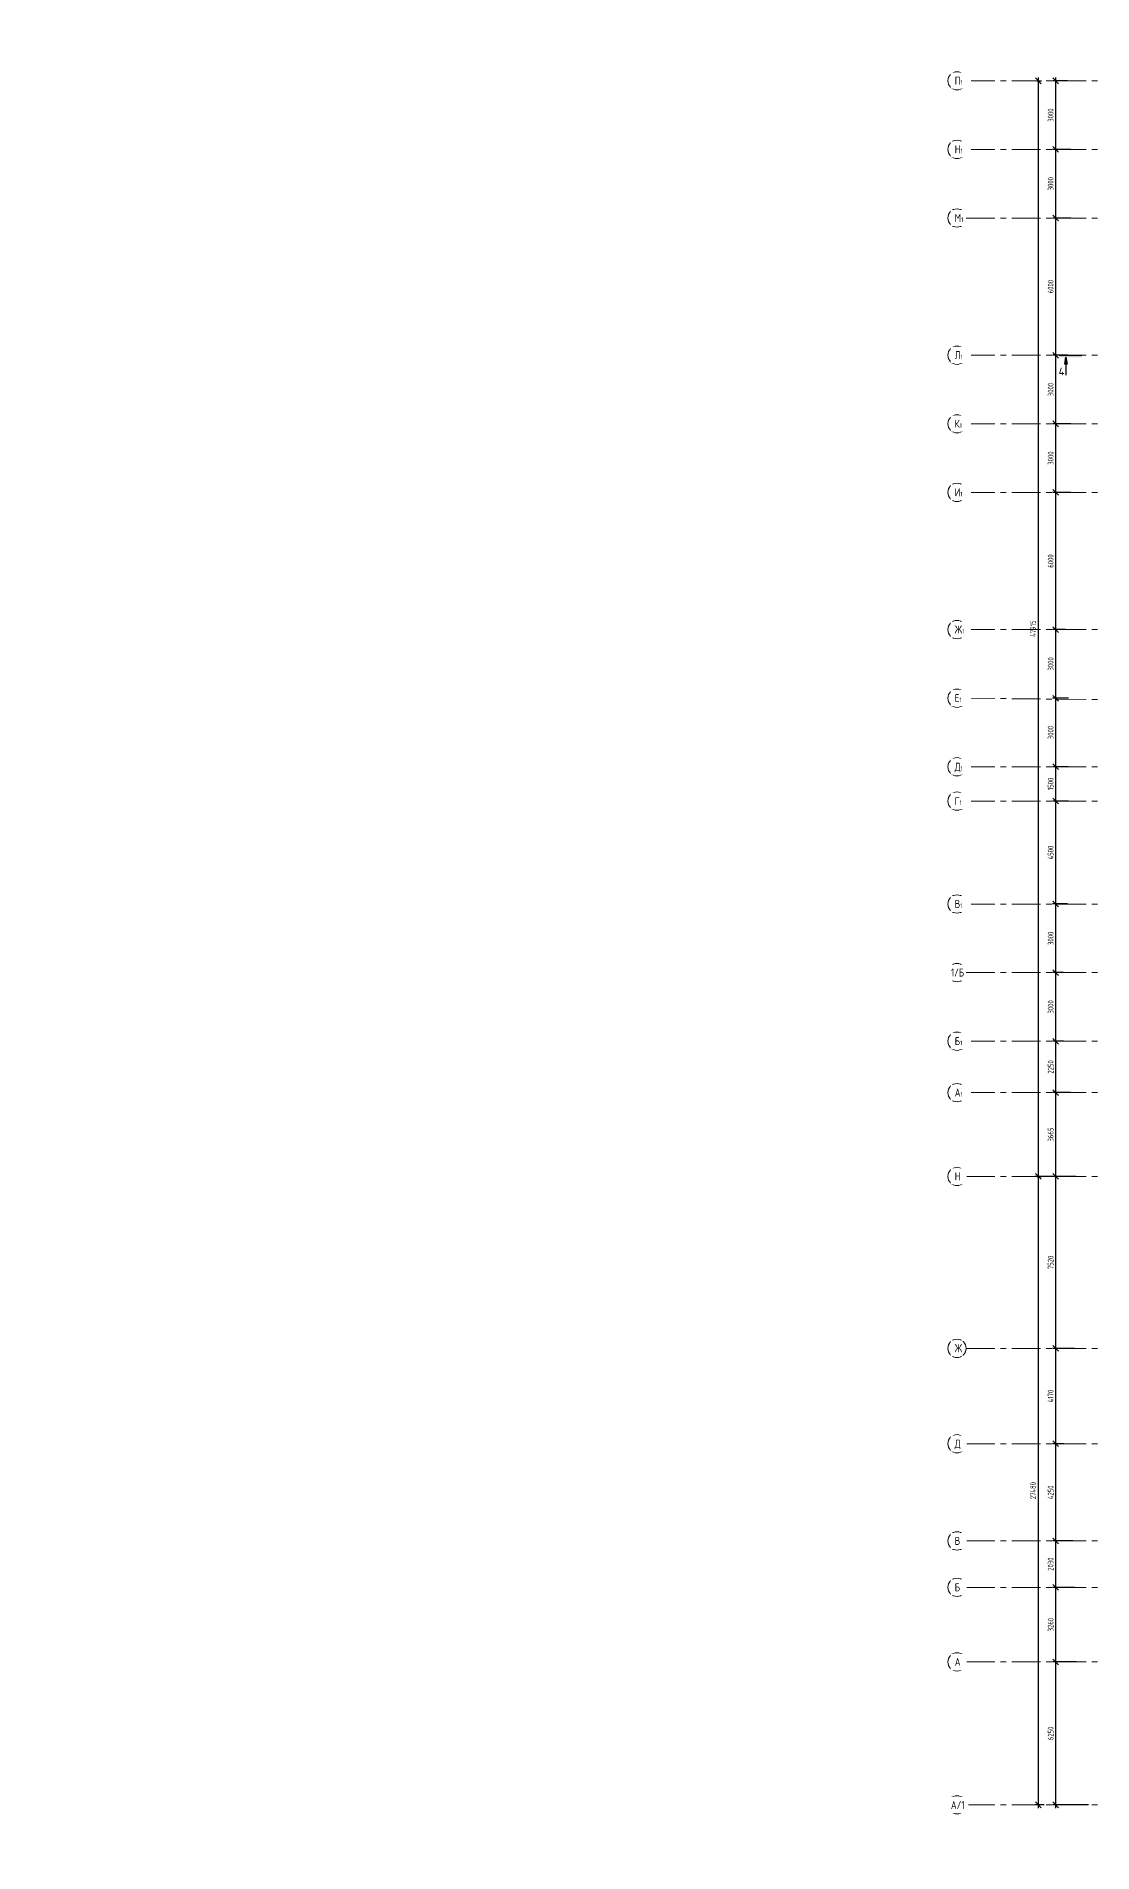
# Model space of a CAD drawing. Header units: millimetres. Extents: x -265044 to 366616, y 0 to 292181.
# Drawn here: x -265044 to -218833, y 53113 to 132547 of the extents above; entities that cross this region are included whole.
import ezdxf

# ---------------------------------------------------------------- set-up
doc = ezdxf.new("R2010")
doc.units = ezdxf.units.MM
doc.header["$MEASUREMENT"] = 0
doc.header["$PDMODE"] = 3
doc.header["$PDSIZE"] = -4
doc.linetypes.add('CENTER', pattern=[2, 1.25, -0.25, 0.25, -0.25])
doc.layers.get('0').update_dxf_attribs({"color": 250, "lineweight": 9})
doc.layers.get('Defpoints').update_dxf_attribs({"color": 6})
for name, color, linetype, lineweight in [('АР_Оси', 193, 'Continuous', 9), ('АР_Оси размеры', 164, 'Continuous', 9), ('АР_Разрезы', 175, 'Continuous', 9), ('АР_Штриховка кирпич', 250, 'Continuous', 9)]:
    doc.layers.add(name, color=color, linetype=linetype, lineweight=lineweight)
doc.layers.add('Тонкая', color=7, linetype='Continuous')
doc.layers.get('Тонкая').off()
doc.styles.add('METRO-STYLE', font='isocpeur.ttf', dxfattribs={"width": 0.9, "oblique": 15})
doc.styles.add('ГОСТ 2.304', font='isocpeur.ttf', dxfattribs={"width": 0.7})
doc.dimstyles.new('СПДС', dxfattribs={"dimscale": 100, "dimtxt": 2.5, "dimasz": 2.5, "dimexe": 1.5, "dimexo": 0, "dimgap": 1, "dimtad": 1, "dimdec": 0, "dimrnd": 1, "dimtxsty": 'ГОСТ 2.304', "dimblk": 'OBLIQUE', "dimcen": 2.5, "dimdle": 1.5, "dimadec": 0, "dimazin": 2, "dimtfac": 0.75, "dimtdec": 0, "dimtmove": 1, "dimatfit": 3, "dimfxl": 1, "dimtolj": 1, "dimarcsym": 1})

# ---------------------------------------------------------------- blocks, each defined once
blk = doc.blocks.new('_Oblique')
at = {"color": 8, "linetype": 'ByBlock', "lineweight": -2}
blk.add_line((-0.5, -0.5), (0.5, 0.5), dxfattribs=at)
blk = doc.blocks.new('*D644')
at = {"layer": 'Defpoints', "color": 0, "lineweight": 13, "ltscale": 100, "transparency": 16777216}
for p in [(-220447, 61456), (-219548, 61456), (-219013, 55206)]:
    blk.add_point(p, dxfattribs=at)
at = {"layer": 'АР_Оси размеры', "color": 8, "lineweight": -2, "ltscale": 100, "transparency": 16777216}
for p, q in [((-219548, 61456), (-220597, 61456)), ((-220447, 55056), (-220447, 61606)), ((-219013, 55206), (-220597, 55206))]:
    blk.add_line(p, q, dxfattribs=at)
at = {"layer": 'АР_Оси размеры', "color": 8, "lineweight": -2, "ltscale": 100, "transparency": 16777216, "xscale": 250, "yscale": 250, "zscale": 250}
for p, rotation in [((-220447, 61456), 90), ((-220447, 55206), 270)]:
    blk.add_blockref('_Oblique', p, dxfattribs=dict(at, rotation=rotation))
at = {"layer": 'АР_Оси размеры', "color": 8, "ltscale": 100, "transparency": 16777216, "insert": (-220672, 58331), "char_height": 250, "attachment_point": 5, "rotation": 90, "style": 'ГОСТ 2.304'}
blk.add_mtext('\\A1;6250', dxfattribs=at)
blk = doc.blocks.new('*D645')
at = {"layer": 'Defpoints', "color": 0, "lineweight": 13, "ltscale": 100, "transparency": 16777216}
for p in [(-220447, 64716), (-219625, 64716), (-219548, 61456)]:
    blk.add_point(p, dxfattribs=at)
at = {"layer": 'АР_Оси размеры', "color": 8, "lineweight": -2, "ltscale": 100, "transparency": 16777216}
for p, q in [((-219625, 64716), (-220597, 64716)), ((-220447, 61306), (-220447, 64866)), ((-219548, 61456), (-220597, 61456))]:
    blk.add_line(p, q, dxfattribs=at)
at = {"layer": 'АР_Оси размеры', "color": 8, "lineweight": -2, "ltscale": 100, "transparency": 16777216, "xscale": 250, "yscale": 250, "zscale": 250}
for p, rotation in [((-220447, 64716), 90), ((-220447, 61456), 270)]:
    blk.add_blockref('_Oblique', p, dxfattribs=dict(at, rotation=rotation))
at = {"layer": 'АР_Оси размеры', "color": 8, "ltscale": 100, "transparency": 16777216, "insert": (-220672, 63086), "char_height": 250, "attachment_point": 5, "rotation": 90, "style": 'ГОСТ 2.304'}
blk.add_mtext('\\A1;3260', dxfattribs=at)
blk = doc.blocks.new('*D639')
at = {"layer": 'Defpoints', "color": 0, "lineweight": 13, "ltscale": 100, "transparency": 16777216}
for p in [(-220447, 66746), (-219699, 66746), (-219625, 64716)]:
    blk.add_point(p, dxfattribs=at)
at = {"layer": 'АР_Оси размеры', "color": 8, "lineweight": -2, "ltscale": 100, "transparency": 16777216}
for p, q in [((-219699, 66746), (-220597, 66746)), ((-220447, 64566), (-220447, 66896)), ((-219625, 64716), (-220597, 64716))]:
    blk.add_line(p, q, dxfattribs=at)
at = {"layer": 'АР_Оси размеры', "color": 8, "lineweight": -2, "ltscale": 100, "transparency": 16777216, "xscale": 250, "yscale": 250, "zscale": 250}
for p, rotation in [((-220447, 66746), 90), ((-220447, 64716), 270)]:
    blk.add_blockref('_Oblique', p, dxfattribs=dict(at, rotation=rotation))
at = {"layer": 'АР_Оси размеры', "color": 8, "ltscale": 100, "transparency": 16777216, "insert": (-220672, 65731), "char_height": 250, "attachment_point": 5, "rotation": 90, "style": 'ГОСТ 2.304'}
blk.add_mtext('\\A1;2030', dxfattribs=at)
blk = doc.blocks.new('*D640')
at = {"layer": 'Defpoints', "color": 0, "lineweight": 13, "ltscale": 100, "transparency": 16777216}
for p in [(-220447, 70996), (-220097, 70996), (-219699, 66746)]:
    blk.add_point(p, dxfattribs=at)
at = {"layer": 'АР_Оси размеры', "color": 8, "lineweight": -2, "ltscale": 100, "transparency": 16777216}
for p, q in [((-220097, 70996), (-220597, 70996)), ((-220447, 66596), (-220447, 71146)), ((-219699, 66746), (-220597, 66746))]:
    blk.add_line(p, q, dxfattribs=at)
at = {"layer": 'АР_Оси размеры', "color": 8, "lineweight": -2, "ltscale": 100, "transparency": 16777216, "xscale": 250, "yscale": 250, "zscale": 250}
for p, rotation in [((-220447, 70996), 90), ((-220447, 66746), 270)]:
    blk.add_blockref('_Oblique', p, dxfattribs=dict(at, rotation=rotation))
at = {"layer": 'АР_Оси размеры', "color": 8, "ltscale": 100, "transparency": 16777216, "insert": (-220672, 68871), "char_height": 250, "attachment_point": 5, "rotation": 90, "style": 'ГОСТ 2.304'}
blk.add_mtext('\\A1;4250', dxfattribs=at)
blk = doc.blocks.new('*D641')
at = {"layer": 'Defpoints', "color": 0, "lineweight": 13, "ltscale": 100, "transparency": 16777216}
for p in [(-220447, 75166), (-219629, 75166), (-220097, 70996)]:
    blk.add_point(p, dxfattribs=at)
at = {"layer": 'АР_Оси размеры', "color": 8, "lineweight": -2, "ltscale": 100, "transparency": 16777216}
for p, q in [((-219629, 75166), (-220597, 75166)), ((-220447, 70846), (-220447, 75316)), ((-220097, 70996), (-220597, 70996))]:
    blk.add_line(p, q, dxfattribs=at)
at = {"layer": 'АР_Оси размеры', "color": 8, "lineweight": -2, "ltscale": 100, "transparency": 16777216, "xscale": 250, "yscale": 250, "zscale": 250}
for p, rotation in [((-220447, 75166), 90), ((-220447, 70996), 270)]:
    blk.add_blockref('_Oblique', p, dxfattribs=dict(at, rotation=rotation))
at = {"layer": 'АР_Оси размеры', "color": 8, "ltscale": 100, "transparency": 16777216, "insert": (-220672, 73081), "char_height": 250, "attachment_point": 5, "rotation": 90, "style": 'ГОСТ 2.304'}
blk.add_mtext('\\A1;4170', dxfattribs=at)
blk = doc.blocks.new('*D642')
at = {"layer": 'Defpoints', "color": 0, "lineweight": 13, "ltscale": 100, "transparency": 16777216}
for p in [(-220447, 82686), (-219568, 82686), (-219629, 75166)]:
    blk.add_point(p, dxfattribs=at)
at = {"layer": 'АР_Оси размеры', "color": 8, "lineweight": -2, "ltscale": 100, "transparency": 16777216}
for p, q in [((-219568, 82686), (-220597, 82686)), ((-220447, 75016), (-220447, 82836)), ((-219629, 75166), (-220597, 75166))]:
    blk.add_line(p, q, dxfattribs=at)
at = {"layer": 'АР_Оси размеры', "color": 8, "lineweight": -2, "ltscale": 100, "transparency": 16777216, "xscale": 250, "yscale": 250, "zscale": 250}
for p, rotation in [((-220447, 82686), 90), ((-220447, 75166), 270)]:
    blk.add_blockref('_Oblique', p, dxfattribs=dict(at, rotation=rotation))
at = {"layer": 'АР_Оси размеры', "color": 8, "ltscale": 100, "transparency": 16777216, "insert": (-220672, 78926), "char_height": 250, "attachment_point": 5, "rotation": 90, "style": 'ГОСТ 2.304'}
blk.add_mtext('\\A1;7520', dxfattribs=at)
blk = doc.blocks.new('*D643')
at = {"layer": 'Defpoints', "color": 0, "lineweight": 13, "ltscale": 100, "transparency": 16777216}
for p in [(-220447, 86351), (-219798, 86351), (-219568, 82686)]:
    blk.add_point(p, dxfattribs=at)
at = {"layer": 'АР_Оси размеры', "color": 8, "lineweight": -2, "ltscale": 100, "transparency": 16777216}
for p, q in [((-219798, 86351), (-220597, 86351)), ((-220447, 82536), (-220447, 86501)), ((-219568, 82686), (-220597, 82686))]:
    blk.add_line(p, q, dxfattribs=at)
at = {"layer": 'АР_Оси размеры', "color": 8, "lineweight": -2, "ltscale": 100, "transparency": 16777216, "xscale": 250, "yscale": 250, "zscale": 250}
for p, rotation in [((-220447, 86351), 90), ((-220447, 82686), 270)]:
    blk.add_blockref('_Oblique', p, dxfattribs=dict(at, rotation=rotation))
at = {"layer": 'АР_Оси размеры', "color": 8, "ltscale": 100, "transparency": 16777216, "insert": (-220672, 84518), "char_height": 250, "attachment_point": 5, "rotation": 90, "style": 'ГОСТ 2.304'}
blk.add_mtext('\\A1;3665', dxfattribs=at)
blk = doc.blocks.new('*D719')
at = {"layer": 'Defpoints', "color": 0, "lineweight": 13, "ltscale": 100, "transparency": 16777216}
for p in [(-220447, 88601), (-220105, 88601), (-219798, 86351)]:
    blk.add_point(p, dxfattribs=at)
at = {"layer": 'АР_Оси размеры', "color": 8, "lineweight": -2, "ltscale": 100, "transparency": 16777216}
for p, q in [((-220105, 88601), (-220597, 88601)), ((-220447, 86201), (-220447, 88751)), ((-219798, 86351), (-220597, 86351))]:
    blk.add_line(p, q, dxfattribs=at)
at = {"layer": 'АР_Оси размеры', "color": 8, "lineweight": -2, "ltscale": 100, "transparency": 16777216, "xscale": 250, "yscale": 250, "zscale": 250}
for p, rotation in [((-220447, 88601), 90), ((-220447, 86351), 270)]:
    blk.add_blockref('_Oblique', p, dxfattribs=dict(at, rotation=rotation))
at = {"layer": 'АР_Оси размеры', "color": 8, "ltscale": 100, "transparency": 16777216, "insert": (-220672, 87476), "char_height": 250, "attachment_point": 5, "rotation": 90, "style": 'ГОСТ 2.304'}
blk.add_mtext('\\A1;2250', dxfattribs=at)
blk = doc.blocks.new('*D720')
at = {"layer": 'Defpoints', "color": 0, "lineweight": 13, "ltscale": 100, "transparency": 16777216}
for p in [(-220447, 91601), (-220105, 91601), (-220105, 88601)]:
    blk.add_point(p, dxfattribs=at)
at = {"layer": 'АР_Оси размеры', "color": 8, "lineweight": -2, "ltscale": 100, "transparency": 16777216}
for p, q in [((-220105, 91601), (-220597, 91601)), ((-220447, 88451), (-220447, 91751)), ((-220105, 88601), (-220597, 88601))]:
    blk.add_line(p, q, dxfattribs=at)
at = {"layer": 'АР_Оси размеры', "color": 8, "lineweight": -2, "ltscale": 100, "transparency": 16777216, "xscale": 250, "yscale": 250, "zscale": 250}
for p, rotation in [((-220447, 91601), 90), ((-220447, 88601), 270)]:
    blk.add_blockref('_Oblique', p, dxfattribs=dict(at, rotation=rotation))
at = {"layer": 'АР_Оси размеры', "color": 8, "ltscale": 100, "transparency": 16777216, "insert": (-220672, 90101), "char_height": 250, "attachment_point": 5, "rotation": 90, "style": 'ГОСТ 2.304'}
blk.add_mtext('\\A1;3000', dxfattribs=at)
blk = doc.blocks.new('*D721')
at = {"layer": 'Defpoints', "color": 0, "lineweight": 13, "ltscale": 100, "transparency": 16777216}
for p in [(-220447, 94601), (-219938, 94601), (-220105, 91601)]:
    blk.add_point(p, dxfattribs=at)
at = {"layer": 'АР_Оси размеры', "color": 8, "lineweight": -2, "ltscale": 100, "transparency": 16777216}
for p, q in [((-219938, 94601), (-220597, 94601)), ((-220447, 91451), (-220447, 94751)), ((-220105, 91601), (-220597, 91601))]:
    blk.add_line(p, q, dxfattribs=at)
at = {"layer": 'АР_Оси размеры', "color": 8, "lineweight": -2, "ltscale": 100, "transparency": 16777216, "xscale": 250, "yscale": 250, "zscale": 250}
for p, rotation in [((-220447, 94601), 90), ((-220447, 91601), 270)]:
    blk.add_blockref('_Oblique', p, dxfattribs=dict(at, rotation=rotation))
at = {"layer": 'АР_Оси размеры', "color": 8, "ltscale": 100, "transparency": 16777216, "insert": (-220672, 93101), "char_height": 250, "attachment_point": 5, "rotation": 90, "style": 'ГОСТ 2.304'}
blk.add_mtext('\\A1;3000', dxfattribs=at)
blk = doc.blocks.new('*D722')
at = {"layer": 'Defpoints', "color": 0, "lineweight": 13, "ltscale": 100, "transparency": 16777216}
for p in [(-220447, 99101), (-219884, 99101), (-219938, 94601)]:
    blk.add_point(p, dxfattribs=at)
at = {"layer": 'АР_Оси размеры', "color": 8, "lineweight": -2, "ltscale": 100, "transparency": 16777216}
for p, q in [((-219884, 99101), (-220597, 99101)), ((-220447, 94451), (-220447, 99251)), ((-219938, 94601), (-220597, 94601))]:
    blk.add_line(p, q, dxfattribs=at)
at = {"layer": 'АР_Оси размеры', "color": 8, "lineweight": -2, "ltscale": 100, "transparency": 16777216, "xscale": 250, "yscale": 250, "zscale": 250}
for p, rotation in [((-220447, 99101), 90), ((-220447, 94601), 270)]:
    blk.add_blockref('_Oblique', p, dxfattribs=dict(at, rotation=rotation))
at = {"layer": 'АР_Оси размеры', "color": 8, "ltscale": 100, "transparency": 16777216, "insert": (-220672, 96851), "char_height": 250, "attachment_point": 5, "rotation": 90, "style": 'ГОСТ 2.304'}
blk.add_mtext('\\A1;4500', dxfattribs=at)
blk = doc.blocks.new('*D723')
at = {"layer": 'Defpoints', "color": 0, "lineweight": 13, "ltscale": 100, "transparency": 16777216}
for p in [(-220447, 100601), (-219884, 100601), (-219884, 99101)]:
    blk.add_point(p, dxfattribs=at)
at = {"layer": 'АР_Оси размеры', "color": 8, "lineweight": -2, "ltscale": 100, "transparency": 16777216}
for p, q in [((-219884, 100601), (-220597, 100601)), ((-220447, 98951), (-220447, 100751)), ((-219884, 99101), (-220597, 99101))]:
    blk.add_line(p, q, dxfattribs=at)
at = {"layer": 'АР_Оси размеры', "color": 8, "lineweight": -2, "ltscale": 100, "transparency": 16777216, "xscale": 250, "yscale": 250, "zscale": 250}
for p, rotation in [((-220447, 100601), 90), ((-220447, 99101), 270)]:
    blk.add_blockref('_Oblique', p, dxfattribs=dict(at, rotation=rotation))
at = {"layer": 'АР_Оси размеры', "color": 8, "ltscale": 100, "transparency": 16777216, "insert": (-220672, 99851), "char_height": 250, "attachment_point": 5, "rotation": 90, "style": 'ГОСТ 2.304'}
blk.add_mtext('\\A1;1500', dxfattribs=at)
blk = doc.blocks.new('*D724')
at = {"layer": 'Defpoints', "color": 0, "lineweight": 13, "ltscale": 100, "transparency": 16777216}
for p in [(-220447, 103601), (-220023, 103601), (-219884, 100601)]:
    blk.add_point(p, dxfattribs=at)
at = {"layer": 'АР_Оси размеры', "color": 8, "lineweight": -2, "ltscale": 100, "transparency": 16777216}
for p, q in [((-220023, 103601), (-220597, 103601)), ((-220447, 100451), (-220447, 103751)), ((-219884, 100601), (-220597, 100601))]:
    blk.add_line(p, q, dxfattribs=at)
at = {"layer": 'АР_Оси размеры', "color": 8, "lineweight": -2, "ltscale": 100, "transparency": 16777216, "xscale": 250, "yscale": 250, "zscale": 250}
for p, rotation in [((-220447, 103601), 90), ((-220447, 100601), 270)]:
    blk.add_blockref('_Oblique', p, dxfattribs=dict(at, rotation=rotation))
at = {"layer": 'АР_Оси размеры', "color": 8, "ltscale": 100, "transparency": 16777216, "insert": (-220672, 102101), "char_height": 250, "attachment_point": 5, "rotation": 90, "style": 'ГОСТ 2.304'}
blk.add_mtext('\\A1;3000', dxfattribs=at)
blk = doc.blocks.new('*D725')
at = {"layer": 'Defpoints', "color": 0, "lineweight": 13, "ltscale": 100, "transparency": 16777216}
for p in [(-220447, 106601), (-220023, 106601), (-219884, 103601)]:
    blk.add_point(p, dxfattribs=at)
at = {"layer": 'АР_Оси размеры', "color": 8, "lineweight": -2, "ltscale": 100, "transparency": 16777216}
for p, q in [((-220023, 106601), (-220597, 106601)), ((-220447, 103451), (-220447, 106751)), ((-219884, 103601), (-220597, 103601))]:
    blk.add_line(p, q, dxfattribs=at)
at = {"layer": 'АР_Оси размеры', "color": 8, "lineweight": -2, "ltscale": 100, "transparency": 16777216, "xscale": 250, "yscale": 250, "zscale": 250}
for p, rotation in [((-220447, 106601), 90), ((-220447, 103601), 270)]:
    blk.add_blockref('_Oblique', p, dxfattribs=dict(at, rotation=rotation))
at = {"layer": 'АР_Оси размеры', "color": 8, "ltscale": 100, "transparency": 16777216, "insert": (-220672, 105101), "char_height": 250, "attachment_point": 5, "rotation": 90, "style": 'ГОСТ 2.304'}
blk.add_mtext('\\A1;3000', dxfattribs=at)
blk = doc.blocks.new('*D726')
at = {"layer": 'Defpoints', "color": 0, "lineweight": 13, "ltscale": 100, "transparency": 16777216}
for p in [(-220447, 112601), (-219792, 112601), (-220023, 106601)]:
    blk.add_point(p, dxfattribs=at)
at = {"layer": 'АР_Оси размеры', "color": 8, "lineweight": -2, "ltscale": 100, "transparency": 16777216}
for p, q in [((-219792, 112601), (-220597, 112601)), ((-220447, 106451), (-220447, 112751)), ((-220023, 106601), (-220597, 106601))]:
    blk.add_line(p, q, dxfattribs=at)
at = {"layer": 'АР_Оси размеры', "color": 8, "lineweight": -2, "ltscale": 100, "transparency": 16777216, "xscale": 250, "yscale": 250, "zscale": 250}
for p, rotation in [((-220447, 112601), 90), ((-220447, 106601), 270)]:
    blk.add_blockref('_Oblique', p, dxfattribs=dict(at, rotation=rotation))
at = {"layer": 'АР_Оси размеры', "color": 8, "ltscale": 100, "transparency": 16777216, "insert": (-220672, 109601), "char_height": 250, "attachment_point": 5, "rotation": 90, "style": 'ГОСТ 2.304'}
blk.add_mtext('\\A1;6000', dxfattribs=at)
blk = doc.blocks.new('*D727')
at = {"layer": 'Defpoints', "color": 0, "lineweight": 13, "ltscale": 100, "transparency": 16777216}
for p in [(-220447, 115601), (-219935, 115601), (-219792, 112601)]:
    blk.add_point(p, dxfattribs=at)
at = {"layer": 'АР_Оси размеры', "color": 8, "lineweight": -2, "ltscale": 100, "transparency": 16777216}
for p, q in [((-219935, 115601), (-220597, 115601)), ((-220447, 112451), (-220447, 115751)), ((-219792, 112601), (-220597, 112601))]:
    blk.add_line(p, q, dxfattribs=at)
at = {"layer": 'АР_Оси размеры', "color": 8, "lineweight": -2, "ltscale": 100, "transparency": 16777216, "xscale": 250, "yscale": 250, "zscale": 250}
for p, rotation in [((-220447, 115601), 90), ((-220447, 112601), 270)]:
    blk.add_blockref('_Oblique', p, dxfattribs=dict(at, rotation=rotation))
at = {"layer": 'АР_Оси размеры', "color": 8, "ltscale": 100, "transparency": 16777216, "insert": (-220672, 114101), "char_height": 250, "attachment_point": 5, "rotation": 90, "style": 'ГОСТ 2.304'}
blk.add_mtext('\\A1;3000', dxfattribs=at)
blk = doc.blocks.new('*D728')
at = {"layer": 'Defpoints', "color": 0, "lineweight": 13, "ltscale": 100, "transparency": 16777216}
for p in [(-220447, 118601), (-219935, 118601), (-219792, 115601)]:
    blk.add_point(p, dxfattribs=at)
at = {"layer": 'АР_Оси размеры', "color": 8, "lineweight": -2, "ltscale": 100, "transparency": 16777216}
for p, q in [((-219935, 118601), (-220597, 118601)), ((-220447, 115451), (-220447, 118751)), ((-219792, 115601), (-220597, 115601))]:
    blk.add_line(p, q, dxfattribs=at)
at = {"layer": 'АР_Оси размеры', "color": 8, "lineweight": -2, "ltscale": 100, "transparency": 16777216, "xscale": 250, "yscale": 250, "zscale": 250}
for p, rotation in [((-220447, 118601), 90), ((-220447, 115601), 270)]:
    blk.add_blockref('_Oblique', p, dxfattribs=dict(at, rotation=rotation))
at = {"layer": 'АР_Оси размеры', "color": 8, "ltscale": 100, "transparency": 16777216, "insert": (-220672, 117101), "char_height": 250, "attachment_point": 5, "rotation": 90, "style": 'ГОСТ 2.304'}
blk.add_mtext('\\A1;3000', dxfattribs=at)
blk = doc.blocks.new('*D729')
at = {"layer": 'Defpoints', "color": 0, "lineweight": 13, "ltscale": 100, "transparency": 16777216}
for p in [(-220447, 124601), (-219787, 124601), (-219935, 118601)]:
    blk.add_point(p, dxfattribs=at)
at = {"layer": 'АР_Оси размеры', "color": 8, "lineweight": -2, "ltscale": 100, "transparency": 16777216}
for p, q in [((-220447, 118451), (-220447, 124751)), ((-219787, 124601), (-220597, 124601)), ((-219935, 118601), (-220597, 118601))]:
    blk.add_line(p, q, dxfattribs=at)
at = {"layer": 'АР_Оси размеры', "color": 8, "lineweight": -2, "ltscale": 100, "transparency": 16777216, "xscale": 250, "yscale": 250, "zscale": 250}
for p, rotation in [((-220447, 124601), 90), ((-220447, 118601), 270)]:
    blk.add_blockref('_Oblique', p, dxfattribs=dict(at, rotation=rotation))
at = {"layer": 'АР_Оси размеры', "color": 8, "ltscale": 100, "transparency": 16777216, "insert": (-220672, 121601), "char_height": 250, "attachment_point": 5, "rotation": 90, "style": 'ГОСТ 2.304'}
blk.add_mtext('\\A1;6000', dxfattribs=at)
blk = doc.blocks.new('*D730')
at = {"layer": 'Defpoints', "color": 0, "lineweight": 13, "ltscale": 100, "transparency": 16777216}
for p in [(-220447, 127601), (-219935, 127601), (-219792, 124601)]:
    blk.add_point(p, dxfattribs=at)
at = {"layer": 'АР_Оси размеры', "color": 8, "lineweight": -2, "ltscale": 100, "transparency": 16777216}
for p, q in [((-219935, 127601), (-220597, 127601)), ((-220447, 124451), (-220447, 127751)), ((-219792, 124601), (-220597, 124601))]:
    blk.add_line(p, q, dxfattribs=at)
at = {"layer": 'АР_Оси размеры', "color": 8, "lineweight": -2, "ltscale": 100, "transparency": 16777216, "xscale": 250, "yscale": 250, "zscale": 250}
for p, rotation in [((-220447, 127601), 90), ((-220447, 124601), 270)]:
    blk.add_blockref('_Oblique', p, dxfattribs=dict(at, rotation=rotation))
at = {"layer": 'АР_Оси размеры', "color": 8, "ltscale": 100, "transparency": 16777216, "insert": (-220672, 126101), "char_height": 250, "attachment_point": 5, "rotation": 90, "style": 'ГОСТ 2.304'}
blk.add_mtext('\\A1;3000', dxfattribs=at)
blk = doc.blocks.new('*D731')
at = {"layer": 'Defpoints', "color": 0, "lineweight": 13, "ltscale": 100, "transparency": 16777216}
for p in [(-220447, 130601), (-219935, 130601), (-219792, 127601)]:
    blk.add_point(p, dxfattribs=at)
at = {"layer": 'АР_Оси размеры', "color": 8, "lineweight": -2, "ltscale": 100, "transparency": 16777216}
for p, q in [((-219935, 130601), (-220597, 130601)), ((-220447, 127451), (-220447, 130751)), ((-219792, 127601), (-220597, 127601))]:
    blk.add_line(p, q, dxfattribs=at)
at = {"layer": 'АР_Оси размеры', "color": 8, "lineweight": -2, "ltscale": 100, "transparency": 16777216, "xscale": 250, "yscale": 250, "zscale": 250}
for p, rotation in [((-220447, 130601), 90), ((-220447, 127601), 270)]:
    blk.add_blockref('_Oblique', p, dxfattribs=dict(at, rotation=rotation))
at = {"layer": 'АР_Оси размеры', "color": 8, "ltscale": 100, "transparency": 16777216, "insert": (-220672, 129101), "char_height": 250, "attachment_point": 5, "rotation": 90, "style": 'ГОСТ 2.304'}
blk.add_mtext('\\A1;3000', dxfattribs=at)
blk = doc.blocks.new('*D732')
at = {"layer": 'Defpoints', "color": 0, "lineweight": 13, "ltscale": 100, "transparency": 16777216}
for p in [(-221273, 130601), (-221273, 82686), (-221217, 82686)]:
    blk.add_point(p, dxfattribs=at)
at = {"layer": 'АР_Оси размеры', "color": 8, "lineweight": -2, "ltscale": 100, "transparency": 16777216}
for p, q in [((-221273, 130601), (-221067, 130601)), ((-221217, 130751), (-221217, 82536)), ((-221273, 82686), (-221067, 82686))]:
    blk.add_line(p, q, dxfattribs=at)
at = {"layer": 'АР_Оси размеры', "color": 8, "lineweight": -2, "ltscale": 100, "transparency": 16777216, "xscale": 250, "yscale": 250, "zscale": 250}
for p, rotation in [((-221217, 130601), 90), ((-221217, 82686), 270)]:
    blk.add_blockref('_Oblique', p, dxfattribs=dict(at, rotation=rotation))
at = {"layer": 'АР_Оси размеры', "color": 8, "ltscale": 100, "transparency": 16777216, "insert": (-221442, 106643), "char_height": 250, "attachment_point": 5, "rotation": 90, "style": 'ГОСТ 2.304'}
blk.add_mtext('\\A1;47915', dxfattribs=at)
blk = doc.blocks.new('A$C60573c2e')
at = {"layer": 'АР_Разрезы', "ltscale": 100}
h = blk.add_hatch(color=8, dxfattribs=at)
h.dxf.hatch_style = 1
h.paths.add_polyline_path([(13494, 509), (13424, 509), (13424, 1414), (13494, 1414)])
h.paths.add_polyline_path([(13795, 1063), (13494, 1114), (13795, 1114)])
h.paths.add_polyline_path([(13795, 1114), (13494, 1114), (13795, 1164)])
h = blk.add_hatch(color=8, dxfattribs=at)
h.dxf.hatch_style = 1
h.paths.add_polyline_path([(65884, -9869), (65884, -9799), (66884, -9799), (66884, -9869)])
h.paths.add_polyline_path([(66534, -10170), (66584, -9869), (66584, -10170)])
h.paths.add_polyline_path([(66584, -10170), (66584, -9869), (66634, -10170)])
h = blk.add_hatch(color=8, dxfattribs=at)
h.dxf.hatch_style = 1
h.paths.add_polyline_path([(-689, -12469), (-689, -12399), (-1689, -12399), (-1689, -12469)])
h.paths.add_polyline_path([(-1339, -12769), (-1389, -12469), (-1389, -12769)])
h.paths.add_polyline_path([(-1389, -12769), (-1389, -12469), (-1440, -12769)])
h = blk.add_hatch(color=8, dxfattribs=at)
h.dxf.hatch_style = 1
h.paths.add_polyline_path([(20810, -37642), (20880, -37642), (20880, -36642), (20810, -36642)])
h.paths.add_polyline_path([(20509, -36993), (20810, -36942), (20509, -36942)])
h.paths.add_polyline_path([(20509, -36942), (20810, -36942), (20509, -36892)])
h = blk.add_hatch(color=8, dxfattribs=at)
h.dxf.hatch_style = 1
h.paths.add_polyline_path([(59699, -43275), (59769, -43275), (59769, -42275), (59699, -42275)])
h.paths.add_polyline_path([(59398, -42625), (59699, -42575), (59398, -42575)])
h.paths.add_polyline_path([(59398, -42575), (59699, -42575), (59398, -42525)])
h = blk.add_hatch(color=8, dxfattribs=at)
h.dxf.hatch_style = 1
h.paths.add_polyline_path([(7699, -50578), (7629, -50578), (7629, -51578), (7699, -51578)])
h.paths.add_polyline_path([(7999, -51228), (7699, -51278), (7999, -51278)])
h.paths.add_polyline_path([(7999, -51278), (7699, -51278), (7999, -51328)])
h = blk.add_hatch(color=8, dxfattribs=at)
h.dxf.hatch_style = 1
h.paths.add_polyline_path([(59606, -71214), (59676, -71214), (59676, -72214), (59606, -72214)])
h.paths.add_polyline_path([(59306, -71864), (59606, -71914), (59306, -71914)])
h.paths.add_polyline_path([(59306, -71914), (59606, -71914), (59306, -71964)])
h = blk.add_hatch(color=8, dxfattribs=at)
h.dxf.hatch_style = 1
h.paths.add_polyline_path([(20810, -76719), (20880, -76719), (20880, -77719), (20810, -77719)])
h.paths.add_polyline_path([(20509, -77369), (20810, -77419), (20509, -77419)])
h.paths.add_polyline_path([(20509, -77419), (20810, -77419), (20509, -77469)])
at = {"layer": 'АР_Разрезы', "color": 8, "lineweight": 25, "ltscale": 100}
for p, q in [((13795, 1164), (13494, 1114)), ((13494, 1114), (13795, 1063)), ((13795, 1063), (13795, 1164)), ((65884, -9799, -2792), (66884, -9799, -2792)), ((66584, -9869, -2792), (66534, -10170, -2792)), ((66534, -10170, -2792), (66634, -10170, -2792)), ((66634, -10170, -2792), (66584, -9869, -2792)), ((-689, -12399, -2792), (-1689, -12399, -2792)), ((-1440, -12769, -2792), (-1389, -12469, -2792)), ((-1389, -12469, -2792), (-1339, -12769, -2792)), ((-1339, -12769, -2792), (-1440, -12769, -2792)), ((20810, -36942), (20509, -36892)), ((20509, -36892), (20509, -36993)), ((20509, -36993), (20810, -36942)), ((59699, -42575), (59398, -42525)), ((59398, -42525), (59398, -42625)), ((7629, -50578), (7629, -51578)), ((7699, -51278), (7999, -51228)), ((7999, -51328), (7699, -51278)), ((7999, -51228), (7999, -51328)), ((59606, -72214), (59606, -71214)), ((59676, -71214), (59676, -72214)), ((59606, -71914), (59306, -71864)), ((59306, -71864), (59306, -71964)), ((59306, -71964), (59606, -71914)), ((59676, -72214), (59606, -72214)), ((20810, -77719), (20810, -76719)), ((20880, -76719), (20880, -77719)), ((20810, -77419), (20509, -77369)), ((20509, -77369), (20509, -77469)), ((20509, -77469), (20810, -77419)), ((20880, -77719), (20810, -77719))]:
    blk.add_line(p, q, dxfattribs=at)
for points, elevation in [([(13494, 1114), (14278, 1114)], 0), ([(66584, -9869), (66584, -10653)], -2792), ([(-1389, -12469), (-1389, -13252)], -2792), ([(20810, -36942), (20026, -36942)], 0), ([(7699, -51278), (8483, -51278)], 0), ([(20810, -77419), (20026, -77419)], 0)]:
    blk.add_lwpolyline(points, dxfattribs=dict(at, elevation=elevation))
for points in [[(59699, -42575), (58915, -42575)], [(59606, -71914), (58822, -71914)]]:
    blk.add_lwpolyline(points, dxfattribs=at)
at = {"layer": 'АР_Разрезы', "color": 8, "lineweight": 25, "ltscale": 100, "char_height": 350, "width": 583.33, "style": 'METRO-STYLE'}
for s, insert, attachment_point in [('{\\Q0;\\W1;3}', (13944, 1214), 7), ('{\\Q0;\\W1;4}', (66905, -10319, -2792), 3), ('{\\Q0;\\W1;4}', (-1710, -12919, -2792), 1), ('{\\Q0;\\W1;2}', (20360, -36413), 3), ('{\\Q0;\\W1;1}', (59249, -42045), 3), ('{\\Q0;\\W1;3}', (8149, -51378), 1), ('{\\Q0;\\W1;1}', (59156, -72014), 3), ('{\\Q0;\\W1;2}', (20360, -77519), 3)]:
    blk.add_mtext(s, dxfattribs=dict(at, insert=insert, attachment_point=attachment_point))
blk = doc.blocks.new('*D1275')
at = {"layer": 'Defpoints', "color": 0, "lineweight": 13, "ltscale": 100, "transparency": 16777216}
for p in [(-220597, 82686), (-221217, 55206), (-220959, 55206)]:
    blk.add_point(p, dxfattribs=at)
at = {"layer": 'АР_Оси размеры', "color": 8, "lineweight": -2, "ltscale": 100, "transparency": 16777216}
for p, q in [((-220597, 82686), (-221367, 82686)), ((-221217, 82836), (-221217, 55056)), ((-220959, 55206), (-221367, 55206))]:
    blk.add_line(p, q, dxfattribs=at)
at = {"layer": 'АР_Оси размеры', "color": 8, "lineweight": -2, "ltscale": 100, "transparency": 16777216, "xscale": 250, "yscale": 250, "zscale": 250}
for p, rotation in [((-221217, 82686), 90), ((-221217, 55206), 270)]:
    blk.add_blockref('_Oblique', p, dxfattribs=dict(at, rotation=rotation))
at = {"layer": 'АР_Оси размеры', "color": 8, "ltscale": 100, "transparency": 16777216, "insert": (-221442, 68946), "char_height": 250, "attachment_point": 5, "rotation": 90, "style": 'ГОСТ 2.304'}
blk.add_mtext('\\A1;27480', dxfattribs=at)

msp = doc.modelspace()

# ---------------------------------------------------------------- hatches: boundary and pattern name
at = {"layer": 'АР_Штриховка кирпич', "ltscale": 100}
h = msp.add_hatch(dxfattribs=at)
h.set_pattern_fill('ANSI32', color=8, scale=500)
h.paths.add_polyline_path([(-265043.8, 76559.3), (-265043.8, 76309.3), (-263043.8, 76309.3), (-263043.8, 76559.3)], flags=0)

# ---------------------------------------------------------------- linework, layer by layer
at = {"layer": 'АР_Оси', "color": 8, "linetype": 'CENTER', "ltscale": 1000}
for p, q in [((-224367.6, 130600.7), (-141189.2, 130600.7)), ((-224367.6, 127600.7), (-141189.2, 127600.7)), ((-224367.6, 124600.7), (-141189.2, 124600.7)), ((-224367.6, 118600.7), (-141189.2, 118600.7)), ((-224367.6, 115600.7), (-141189.2, 115600.7)), ((-224367.6, 112600.7), (-141189.2, 112600.7)), ((-224367.6, 106600.7), (-141189.2, 106600.7)), ((-224367.6, 103600.7), (-196974, 103310.7)), ((-224367.6, 100600.7), (-141189.2, 100600.7)), ((-224367.6, 99100.7), (-141189.2, 99100.7)), ((-224367.6, 94600.7), (-141189.2, 94600.7)), ((-224367.6, 88600.7), (-141189.2, 88600.7)), ((-224367.6, 86350.7), (-141189.2, 86350.7)), ((-224367.6, 82685.7), (-140770.4, 82685.7)), ((-224367.6, 75165.7), (-140770.4, 75165.7)), ((-224367.6, 70995.7), (-140770.4, 70995.7)), ((-224367.6, 66745.7), (-140770.4, 66745.7)), ((-224367.6, 64715.7), (-140770.4, 64715.7)), ((-224367.6, 61455.7), (-140770.4, 61455.7)), ((-224367.6, 55205.7), (-140770.4, 55205.7))]:
    msp.add_line(p, q, dxfattribs=at)
at = {"layer": 'АР_Оси', "color": 8, "ltscale": 0.5}
for centre in [(-224767.6, 130600.7), (-224767.6, 127600.7), (-224767.6, 124600.7), (-224767.6, 118600.7), (-224767.6, 115600.7), (-224767.6, 112600.7), (-224767.6, 106600.7), (-224767.6, 103600.7), (-224767.6, 100600.7), (-224767.6, 99100.7), (-224767.6, 94600.7), (-224767.6, 91600.7), (-224767.6, 88600.7), (-224767.6, 86350.7), (-224767.6, 82685.7), (-224767.6, 75165.7), (-224767.6, 70995.7), (-224767.6, 66745.7), (-224767.6, 64715.7), (-224767.6, 61455.7), (-224767.6, 55205.7)]:
    msp.add_circle(centre, 400, dxfattribs=at)

# ---------------------------------------------------------------- block references
at = {"layer": 'Тонкая', "color": 8, "ltscale": 100}
msp.add_blockref('A$C60573c2e', (-218614.9, 130981.8), dxfattribs=at)

# ---------------------------------------------------------------- dimensions: what is measured, and where the dimension line sits
at = {"layer": 'АР_Оси размеры', "color": 8, "ltscale": 100}
for base, p1, p2, picture, middle in [((-221217.2, 82685.7), (-221273, 130600.7), (-221273, 82685.7), '*D732', (-221442.2, 106643.2)), ((-220446.6, 130600.7), (-219792.3, 127600.7), (-219935.3, 130600.7), '*D731', (-220671.6, 129100.7)), ((-220446.6, 127600.7), (-219792.3, 124600.7), (-219935.3, 127600.7), '*D730', (-220671.6, 126100.7)), ((-220446.6, 124600.7), (-219935.3, 118600.7), (-219787.2, 124600.7), '*D729', (-220671.6, 121600.7)), ((-220446.6, 118600.7), (-219792.3, 115600.7), (-219935.3, 118600.7), '*D728', (-220671.6, 117100.7)), ((-220446.6, 115600.7), (-219792.3, 112600.7), (-219935.3, 115600.7), '*D727', (-220671.6, 114100.7)), ((-220446.6, 112600.7), (-220023.1, 106600.7), (-219792.3, 112600.7), '*D726', (-220671.6, 109600.7)), ((-220446.6, 106600.7), (-219883.6, 103600.7), (-220023.1, 106600.7), '*D725', (-220671.6, 105100.7)), ((-220446.6, 103600.7), (-219883.6, 100600.7), (-220023.1, 103600.7), '*D724', (-220671.6, 102100.7)), ((-220446.6, 100600.7), (-219883.6, 99100.7), (-219883.6, 100600.7), '*D723', (-220671.6, 99850.7)), ((-220446.6, 99100.7), (-219937.7, 94600.7), (-219883.6, 99100.7), '*D722', (-220671.6, 96850.7)), ((-220446.6, 94600.7), (-220104.7, 91600.7), (-219937.7, 94600.7), '*D721', (-220671.6, 93100.7)), ((-220446.6, 91600.7), (-220104.7, 88600.7), (-220104.7, 91600.7), '*D720', (-220671.6, 90100.7)), ((-220446.6, 88600.7), (-219797.7, 86350.7), (-220104.7, 88600.7), '*D719', (-220671.6, 87475.7)), ((-220446.6, 86350.7), (-219567.9, 82685.7), (-219797.7, 86350.7), '*D643', (-220671.6, 84518.2)), ((-221217.2, 55205.7), (-220596.6, 82685.7), (-220958.6, 55205.7), '*D1275', (-221442.2, 68945.7)), ((-220446.6, 82685.7), (-219628.8, 75165.7), (-219567.9, 82685.7), '*D642', (-220671.6, 78925.7)), ((-220446.6, 75165.7), (-220096.8, 70995.7), (-219628.8, 75165.7), '*D641', (-220671.6, 73080.7)), ((-220446.6, 70995.7), (-219698.7, 66745.7), (-220096.8, 70995.7), '*D640', (-220671.6, 68870.7)), ((-220446.6, 66745.7), (-219625.2, 64715.7), (-219698.7, 66745.7), '*D639', (-220671.6, 65730.7)), ((-220446.6, 64715.7), (-219547.9, 61455.7), (-219625.2, 64715.7), '*D645', (-220671.6, 63085.7)), ((-220446.6, 61455.7), (-219012.9, 55205.7), (-219547.9, 61455.7), '*D644', (-220671.6, 58330.7))]:
    dim = msp.add_linear_dim(base=base, p1=p1, p2=p2, angle=90, dimstyle='СПДС', override={"dimclrd": 8, "dimclre": 8, "dimclrt": 8}, dxfattribs=at)
    dim.commit()
    dim.dimension.update_dxf_attribs({"geometry": picture, "text_midpoint": middle})

# ---------------------------------------------------------------- next in the draw order: texts
at = {"layer": 'АР_Оси', "color": 8, "char_height": 350, "attachment_point": 1, "line_spacing_factor": 1.149209, "style": 'ГОСТ 2.304', "bg_fill": 2}
for s, insert, width in [('{\\W0.8;П\\H0.57143x;1}', (-224867.4, 130778.5), 528.82), ('{\\W0.8;Н\\H0.57143x;1}', (-224867.4, 127778.5), 528.82), ('{\\W0.8;М\\H0.57143x;1}', (-224867.4, 124778.5), 528.82), ('{\\W0.8;Л\\H0.57143x;1}', (-224867.4, 118778.5), 528.82), ('{\\W0.8;К\\H0.57143x;1}', (-224867.4, 115778.5), 528.82), ('{\\W0.8;И\\H0.57143x;1}', (-224867.4, 112778.5), 528.82), ('{\\W0.8;Ж\\H0.57143x;1}', (-224867.4, 106778.5), 528.82), ('{\\W0.8;Е\\H0.57143x;1}', (-224867.4, 103778.5), 528.82), ('{\\W0.8;Д\\H0.57143x;1}', (-224867.4, 100778.5), 528.82), ('{\\W0.8;Г\\H0.57143x;1}', (-224867.4, 99278.5), 528.82), ('{\\W0.8;В\\H0.57143x;1}', (-224867.4, 94778.5), 528.82), ('{\\W0.8;1/Б}', (-225032.4, 91778.5), 528.82), ('{\\W0.8;Б\\H0.57143x;1}', (-224867.4, 88778.5), 528.82), ('{\\W0.8;А\\H0.57143x;1}', (-224867.4, 86528.5), 528.82), ('{\\W0.8;Ж}', (-224867.4, 75343.5), 178.206), ('{\\W0.8;А/1}', (-225036.3, 55368.5), 1.455191522836685e-11)]:
    msp.add_mtext(s, dxfattribs=dict(at, insert=insert, width=width))
for s, insert in [('{\\W0.8;Н}', (-224867.4, 82863.5)), ('{\\W0.8;Д}', (-224867.4, 71173.5)), ('{\\W0.8;В}', (-224867.4, 66923.5)), ('{\\W0.8;Б}', (-224867.4, 64893.5)), ('{\\W0.8;А}', (-224867.4, 61633.5))]:
    msp.add_mtext(s, dxfattribs=dict(at, insert=insert))

# ---------------------------------------------------------------- next in the draw order: linework, layer by layer
at = {"layer": 'АР_Оси', "color": 8, "linetype": 'CENTER', "ltscale": 1000}
for p, q in [((-224367.6, 124600.7), (-141189.2, 124600.7)), ((-224366.7, 91600.7), (-141188.3, 91600.7))]:
    msp.add_line(p, q, dxfattribs=at)

doc.saveas('drawing.dxf')
